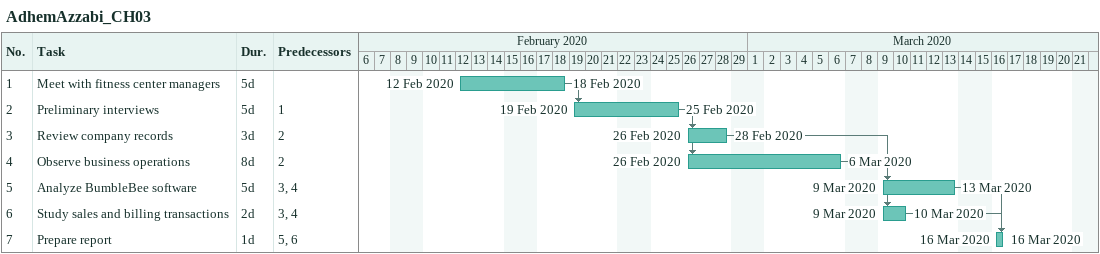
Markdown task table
AdhemAzzabi_CH03

| ID | Task | Duration | Start | Finish | Predecessors |
|---|---|---|---|---|---|
| 1 | Meet with fitness center managers | 5d | 2020-02-12 | 2020-02-18 |  |
| 2 | Preliminary interviews | 5d | 2020-02-19 | 2020-02-25 | 1 |
| 3 | Review company records | 3d | 2020-02-26 | 2020-02-28 | 2 |
| 4 | Observe business operations | 8d | 2020-02-26 | 2020-03-06 | 2 |
| 5 | Analyze BumbleBee software | 5d | 2020-03-09 | 2020-03-13 | 3, 4 |
| 6 | Study sales and billing transactions | 2d | 2020-03-09 | 2020-03-10 | 3, 4 |
| 7 | Prepare report | 1d | 2020-03-16 | 2020-03-16 | 5, 6 |
